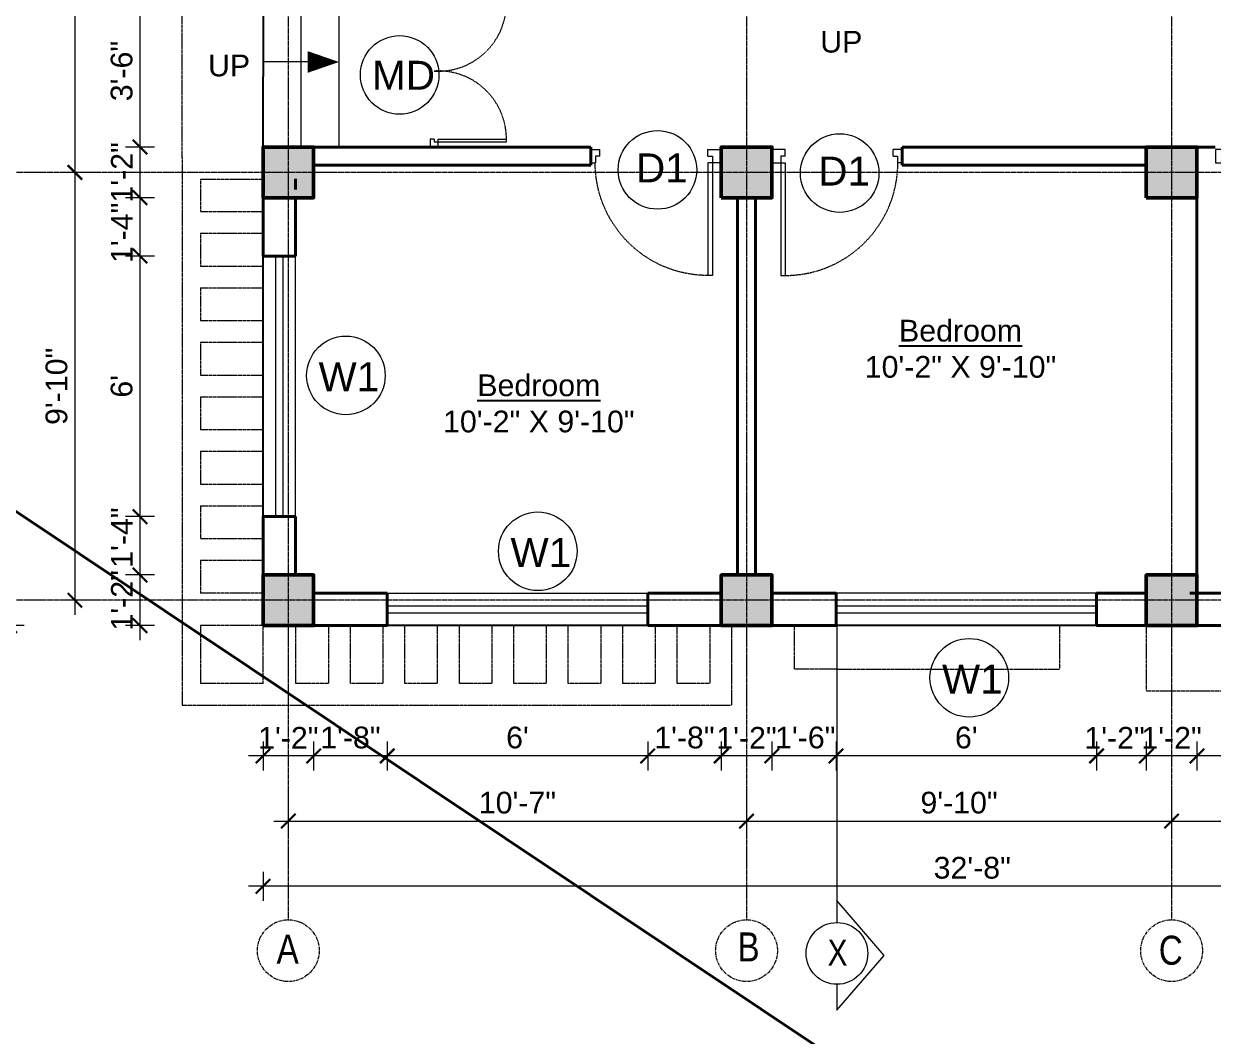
# Model space of a CAD drawing. Header units: inches. Extents: x 141029 to 151573, y -22384 to -18036.
# Drawn here: x 143721.4 to 144050.2, y -19870.2 to -19590.5 of the extents above; entities that cross this region are included whole.
import ezdxf

# ---------------------------------------------------------------- set-up
doc = ezdxf.new("R2010")
doc.units = ezdxf.units.IN
doc.header["$LTSCALE"] = 0.5
doc.header["$MEASUREMENT"] = 0
doc.header["$PDMODE"] = 66
doc.linetypes.add('CENTER', pattern=[2, 1.25, -0.25, 0.25, -0.25])
doc.linetypes.add('HIDDEN', pattern=[0.375, 0.25, -0.125])
for name, color, linetype, lineweight in [('Annotate-Lite.w', 177, 'Continuous', 9), ('Annotations-Bold.w', 177, 'Continuous', 13), ('C-COLUMN', 1, 'Continuous', 50), ('DIM 1-100', 4, 'Continuous', 13), ('Door-Window.w', 4, 'Continuous', 15), ('HACTH', 253, 'Continuous', 9), ('stair', 132, 'Continuous', 13), ('TEXT', 220, 'Continuous', 9), ('wall', 1, 'Continuous', 40), ('window', 4, 'Continuous', 13)]:
    doc.layers.add(name, color=color, linetype=linetype, lineweight=lineweight)
doc.styles.add('ARAIL', font='ARIALN.TTF')
doc.styles.add('arial.', font='arial.ttf')
doc.styles.add('gaurav', font='arial.ttf')
doc.styles.get("Standard").update_dxf_attribs({"font": 'arial.ttf'})
doc.dimstyles.new('1 by 96', dxfattribs={"dimtxt": 6, "dimasz": 4, "dimexe": 4, "dimexo": 4, "dimgap": 2, "dimtad": 1, "dimdec": 0, "dimzin": 0, "dimdsep": 46, "dimlunit": 4, "dimtxsty": 'Standard', "dimblk": 'ARCHTICK', "dimcen": 0, "dimdle": 4, "dimadec": 0, "dimazin": 0, "dimtfac": 1, "dimtdec": 0, "dimtix": 1, "dimtofl": 0, "dimtmove": 1, "dimatfit": 3, "dimldrblk": 'ARCHTICK', "dimfxl": 4, "dimfxlon": 1, "dimtolj": 1, "dimtzin": 0, "dimlwd": -1, "dimlwe": -1, "dimarcsym": 0})

# ---------------------------------------------------------------- blocks, each defined once
blk = doc.blocks.new('FDFDRE')
at = {"ltscale": 3}
for p, q in [((165701.11, -58637.82), (165701.1, -58641.5)), ((165704.78, -58637.83), (165701.11, -58637.82)), ((165704.78, -58639.66), (165703.55, -58639.66)), ((165703.55, -58639.66), (165703.55, -58641.5)), ((165704.78, -58639.66), (165704.78, -58637.83)), ((165766.98, -58637.83), (165770.65, -58637.82)), ((165766.98, -58639.66), (165766.98, -58637.83)), ((165766.98, -58639.66), (165768.2, -58639.66)), ((165768.2, -58639.66), (165768.2, -58641.5)), ((165770.65, -58637.82), (165770.65, -58641.5)), ((165701.1, -58641.5), (165703.55, -58641.5)), ((165703.55, -58641.5), (165703.53, -58672.63)), ((165703.55, -58641.5), (165704.78, -58641.5)), ((165704.78, -58641.5), (165704.76, -58672.65)), ((165766.98, -58641.5), (165767, -58672.65)), ((165768.2, -58641.5), (165766.98, -58641.5)), ((165770.65, -58641.5), (165768.2, -58641.5)), ((165768.2, -58641.5), (165768.22, -58672.63)), ((165703.53, -58672.63), (165704.76, -58672.65)), ((165768.22, -58672.63), (165767, -58672.65))]:
    blk.add_line(p, q, dxfattribs=at)
at = {"layer": 'Door-Window.w', "color": 9, "linetype": 'HIDDEN', "lineweight": 18}
for centre, start, end in [((165704.78, -58641.5), 269.9618, 3.3835), ((165766.98, -58641.5), 176.6165, 270.0382)]:
    blk.add_arc(centre, 31.16, start, end, dxfattribs=at)
blk = doc.blocks.new('3-0')
at = {"ltscale": 3}
for p, q in [((11063.05, 10097.68), (11065.97, 10099.9)), ((11065.25, 10097.81), (11066.71, 10098.92)), ((11065.97, 10099.9), (11066.71, 10098.92)), ((11063.05, 10097.68), (11064.53, 10095.73)), ((11065.99, 10096.84), (11064.53, 10095.73)), ((11065.99, 10096.84), (11065.25, 10097.81)), ((11085.5, 10074.13), (11110.32, 10092.96)), ((11111.05, 10091.97), (11110.32, 10092.96)), ((11086.24, 10073.15), (11111.05, 10091.97)), ((11084.04, 10073.02), (11082.57, 10071.91)), ((11084.04, 10073.02), (11084.78, 10072.04)), ((11084.78, 10072.04), (11086.24, 10073.15)), ((11086.24, 10073.15), (11085.5, 10074.13)), ((11087.72, 10071.2), (11086.24, 10073.15)), ((11082.57, 10071.91), (11084.79, 10068.98)), ((11084.79, 10068.98), (11087.72, 10071.2))]:
    blk.add_line(p, q, dxfattribs=at)
at = {"layer": 'Door-Window.w', "color": 9, "linetype": 'HIDDEN', "lineweight": 18}
blk.add_arc((11085.5, 10074.13), 31.16, 37.1906, 127.1465, dxfattribs=at)
blk = doc.blocks.new('_ArchTick')
at = {"color": 0, "linetype": 'ByBlock', "const_width": 0.15}
blk.add_lwpolyline([(-0.5, -0.5), (0.5, 0.5)], dxfattribs=at)
blk = doc.blocks.new('*D624')
at = {"layer": 'Defpoints', "color": 0, "transparency": 16777216}
for p in [(144045.67, -19756.73), (144069.65, -19756.73), (144045.67, -19792.73)]:
    blk.add_point(p, dxfattribs=at)
at = {"layer": 'DIM 1-100', "color": 0, "transparency": 16777216}
for p, q in [((144045.67, -19788.73), (144045.67, -19796.73)), ((144069.65, -19788.73), (144069.65, -19796.73)), ((144073.65, -19792.73), (144041.67, -19792.73))]:
    blk.add_line(p, q, dxfattribs=at)
at = {"layer": 'DIM 1-100', "color": 0, "transparency": 16777216, "xscale": 4, "yscale": 4, "zscale": 4, "rotation": 180}
blk.add_blockref('_ArchTick', (144045.67, -19792.73), dxfattribs=at)
at = {"layer": 'DIM 1-100', "color": 0, "transparency": 16777216, "xscale": 4, "yscale": 4, "zscale": 4}
blk.add_blockref('_ArchTick', (144069.65, -19792.73), dxfattribs=at)
at = {"layer": 'DIM 1-100', "color": 0, "transparency": 16777216, "insert": (144057.66, -19787.72), "char_height": 6, "attachment_point": 5}
blk.add_mtext("\\A1;2'", dxfattribs=at)
blk = doc.blocks.new('*D625')
at = {"layer": 'Defpoints', "color": 0, "transparency": 16777216}
for p in [(144031.67, -19756.73), (144045.67, -19756.73), (144031.67, -19792.73)]:
    blk.add_point(p, dxfattribs=at)
at = {"layer": 'DIM 1-100', "color": 0, "transparency": 16777216}
for p, q in [((144031.67, -19788.73), (144031.67, -19796.73)), ((144045.67, -19788.73), (144045.67, -19796.73)), ((144049.67, -19792.73), (144027.67, -19792.73))]:
    blk.add_line(p, q, dxfattribs=at)
at = {"layer": 'DIM 1-100', "color": 0, "transparency": 16777216, "xscale": 4, "yscale": 4, "zscale": 4, "rotation": 180}
blk.add_blockref('_ArchTick', (144031.67, -19792.73), dxfattribs=at)
at = {"layer": 'DIM 1-100', "color": 0, "transparency": 16777216, "xscale": 4, "yscale": 4, "zscale": 4}
blk.add_blockref('_ArchTick', (144045.67, -19792.73), dxfattribs=at)
at = {"layer": 'DIM 1-100', "color": 0, "transparency": 16777216, "insert": (144038.67, -19787.72), "char_height": 6, "attachment_point": 5}
blk.add_mtext('\\A1;1\'-2"', dxfattribs=at)
blk = doc.blocks.new('*D626')
at = {"layer": 'Defpoints', "color": 0, "transparency": 16777216}
for p in [(144017.92, -19756.73), (144031.67, -19756.73), (144017.92, -19792.73)]:
    blk.add_point(p, dxfattribs=at)
at = {"layer": 'DIM 1-100', "color": 0, "transparency": 16777216}
for p, q in [((144017.92, -19788.73), (144017.92, -19796.73)), ((144031.67, -19788.73), (144031.67, -19796.73)), ((144035.67, -19792.73), (144013.92, -19792.73))]:
    blk.add_line(p, q, dxfattribs=at)
at = {"layer": 'DIM 1-100', "color": 0, "transparency": 16777216, "xscale": 4, "yscale": 4, "zscale": 4, "rotation": 180}
blk.add_blockref('_ArchTick', (144017.92, -19792.73), dxfattribs=at)
at = {"layer": 'DIM 1-100', "color": 0, "transparency": 16777216, "xscale": 4, "yscale": 4, "zscale": 4}
blk.add_blockref('_ArchTick', (144031.67, -19792.73), dxfattribs=at)
at = {"layer": 'DIM 1-100', "color": 0, "transparency": 16777216, "insert": (144022.91, -19787.72), "char_height": 6, "attachment_point": 5}
blk.add_mtext('\\A1;1\'-2"', dxfattribs=at)
blk = doc.blocks.new('*D627')
at = {"layer": 'Defpoints', "color": 0, "transparency": 16777216}
for p in [(143945.92, -19756.73), (144017.92, -19756.73), (143945.92, -19792.73)]:
    blk.add_point(p, dxfattribs=at)
at = {"layer": 'DIM 1-100', "color": 0, "transparency": 16777216}
for p, q in [((143945.92, -19788.73), (143945.92, -19796.73)), ((144017.92, -19788.73), (144017.92, -19796.73)), ((144021.92, -19792.73), (143941.92, -19792.73))]:
    blk.add_line(p, q, dxfattribs=at)
at = {"layer": 'DIM 1-100', "color": 0, "transparency": 16777216, "xscale": 4, "yscale": 4, "zscale": 4, "rotation": 180}
blk.add_blockref('_ArchTick', (143945.92, -19792.73), dxfattribs=at)
at = {"layer": 'DIM 1-100', "color": 0, "transparency": 16777216, "xscale": 4, "yscale": 4, "zscale": 4}
blk.add_blockref('_ArchTick', (144017.92, -19792.73), dxfattribs=at)
at = {"layer": 'DIM 1-100', "color": 0, "transparency": 16777216, "insert": (143981.92, -19787.67), "char_height": 6, "attachment_point": 5}
blk.add_mtext("\\A1;6'", dxfattribs=at)
blk = doc.blocks.new('*D523')
at = {"layer": 'Defpoints', "color": 0, "transparency": 16777216}
for p in [(143928.17, -19756.73), (143945.92, -19756.73), (143928.17, -19792.73)]:
    blk.add_point(p, dxfattribs=at)
at = {"layer": 'DIM 1-100', "color": 0, "transparency": 16777216}
for p, q in [((143928.17, -19788.73), (143928.17, -19796.73)), ((143945.92, -19788.73), (143945.92, -19796.73)), ((143949.92, -19792.73), (143924.17, -19792.73))]:
    blk.add_line(p, q, dxfattribs=at)
at = {"layer": 'DIM 1-100', "color": 0, "transparency": 16777216, "xscale": 4, "yscale": 4, "zscale": 4, "rotation": 180}
blk.add_blockref('_ArchTick', (143928.17, -19792.73), dxfattribs=at)
at = {"layer": 'DIM 1-100', "color": 0, "transparency": 16777216, "xscale": 4, "yscale": 4, "zscale": 4}
blk.add_blockref('_ArchTick', (143945.92, -19792.73), dxfattribs=at)
at = {"layer": 'DIM 1-100', "color": 0, "transparency": 16777216, "insert": (143937.41, -19787.67), "char_height": 6, "attachment_point": 5}
blk.add_mtext('\\A1;1\'-6"', dxfattribs=at)
blk = doc.blocks.new('*D628')
at = {"layer": 'Defpoints', "color": 0, "transparency": 16777216}
for p in [(143914.17, -19756.73), (143928.17, -19756.73), (143914.17, -19792.73)]:
    blk.add_point(p, dxfattribs=at)
at = {"layer": 'DIM 1-100', "color": 0, "transparency": 16777216}
for p, q in [((143914.17, -19788.73), (143914.17, -19796.73)), ((143928.17, -19788.73), (143928.17, -19796.73)), ((143932.17, -19792.73), (143910.17, -19792.73))]:
    blk.add_line(p, q, dxfattribs=at)
at = {"layer": 'DIM 1-100', "color": 0, "transparency": 16777216, "xscale": 4, "yscale": 4, "zscale": 4, "rotation": 180}
blk.add_blockref('_ArchTick', (143914.17, -19792.73), dxfattribs=at)
at = {"layer": 'DIM 1-100', "color": 0, "transparency": 16777216, "xscale": 4, "yscale": 4, "zscale": 4}
blk.add_blockref('_ArchTick', (143928.17, -19792.73), dxfattribs=at)
at = {"layer": 'DIM 1-100', "color": 0, "transparency": 16777216, "insert": (143921.17, -19787.72), "char_height": 6, "attachment_point": 5}
blk.add_mtext('\\A1;1\'-2"', dxfattribs=at)
blk = doc.blocks.new('*D629')
at = {"layer": 'Defpoints', "color": 0, "transparency": 16777216}
for p in [(143893.85, -19756.73), (143914.17, -19756.73), (143893.85, -19792.73)]:
    blk.add_point(p, dxfattribs=at)
at = {"layer": 'DIM 1-100', "color": 0, "transparency": 16777216}
for p, q in [((143893.85, -19788.73), (143893.85, -19796.73)), ((143914.17, -19788.73), (143914.17, -19796.73)), ((143918.17, -19792.73), (143889.85, -19792.73))]:
    blk.add_line(p, q, dxfattribs=at)
at = {"layer": 'DIM 1-100', "color": 0, "transparency": 16777216, "xscale": 4, "yscale": 4, "zscale": 4, "rotation": 180}
blk.add_blockref('_ArchTick', (143893.85, -19792.73), dxfattribs=at)
at = {"layer": 'DIM 1-100', "color": 0, "transparency": 16777216, "xscale": 4, "yscale": 4, "zscale": 4}
blk.add_blockref('_ArchTick', (143914.17, -19792.73), dxfattribs=at)
at = {"layer": 'DIM 1-100', "color": 0, "transparency": 16777216, "insert": (143904.01, -19787.67), "char_height": 6, "attachment_point": 5}
blk.add_mtext('\\A1;1\'-8"', dxfattribs=at)
blk = doc.blocks.new('*D630')
at = {"layer": 'Defpoints', "color": 0, "transparency": 16777216}
for p in [(143821.85, -19756.73), (143893.85, -19756.73), (143821.85, -19792.73)]:
    blk.add_point(p, dxfattribs=at)
at = {"layer": 'DIM 1-100', "color": 0, "transparency": 16777216}
for p, q in [((143821.85, -19788.73), (143821.85, -19796.73)), ((143893.85, -19788.73), (143893.85, -19796.73)), ((143897.85, -19792.73), (143817.85, -19792.73))]:
    blk.add_line(p, q, dxfattribs=at)
at = {"layer": 'DIM 1-100', "color": 0, "transparency": 16777216, "xscale": 4, "yscale": 4, "zscale": 4, "rotation": 180}
blk.add_blockref('_ArchTick', (143821.85, -19792.73), dxfattribs=at)
at = {"layer": 'DIM 1-100', "color": 0, "transparency": 16777216, "xscale": 4, "yscale": 4, "zscale": 4}
blk.add_blockref('_ArchTick', (143893.85, -19792.73), dxfattribs=at)
at = {"layer": 'DIM 1-100', "color": 0, "transparency": 16777216, "insert": (143857.85, -19787.67), "char_height": 6, "attachment_point": 5}
blk.add_mtext("\\A1;6'", dxfattribs=at)
blk = doc.blocks.new('*D631')
at = {"layer": 'Defpoints', "color": 0, "transparency": 16777216}
for p in [(143801.52, -19756.73), (143821.85, -19756.73), (143801.52, -19792.73)]:
    blk.add_point(p, dxfattribs=at)
at = {"layer": 'DIM 1-100', "color": 0, "transparency": 16777216}
for p, q in [((143801.52, -19788.73), (143801.52, -19796.73)), ((143821.85, -19788.73), (143821.85, -19796.73)), ((143825.85, -19792.73), (143797.52, -19792.73))]:
    blk.add_line(p, q, dxfattribs=at)
at = {"layer": 'DIM 1-100', "color": 0, "transparency": 16777216, "xscale": 4, "yscale": 4, "zscale": 4, "rotation": 180}
blk.add_blockref('_ArchTick', (143801.52, -19792.73), dxfattribs=at)
at = {"layer": 'DIM 1-100', "color": 0, "transparency": 16777216, "xscale": 4, "yscale": 4, "zscale": 4}
blk.add_blockref('_ArchTick', (143821.85, -19792.73), dxfattribs=at)
at = {"layer": 'DIM 1-100', "color": 0, "transparency": 16777216, "insert": (143811.68, -19787.67), "char_height": 6, "attachment_point": 5}
blk.add_mtext('\\A1;1\'-8"', dxfattribs=at)
blk = doc.blocks.new('*D524')
at = {"layer": 'Defpoints', "color": 0, "transparency": 16777216}
for p in [(143787.52, -19756.73), (143801.52, -19756.73), (143787.52, -19792.73)]:
    blk.add_point(p, dxfattribs=at)
at = {"layer": 'DIM 1-100', "color": 0, "transparency": 16777216}
for p, q in [((143787.52, -19788.73), (143787.52, -19796.73)), ((143801.52, -19788.73), (143801.52, -19796.73)), ((143805.52, -19792.73), (143783.52, -19792.73))]:
    blk.add_line(p, q, dxfattribs=at)
at = {"layer": 'DIM 1-100', "color": 0, "transparency": 16777216, "xscale": 4, "yscale": 4, "zscale": 4, "rotation": 180}
blk.add_blockref('_ArchTick', (143787.52, -19792.73), dxfattribs=at)
at = {"layer": 'DIM 1-100', "color": 0, "transparency": 16777216, "xscale": 4, "yscale": 4, "zscale": 4}
blk.add_blockref('_ArchTick', (143801.52, -19792.73), dxfattribs=at)
at = {"layer": 'DIM 1-100', "color": 0, "transparency": 16777216, "insert": (143794.52, -19787.72), "char_height": 6, "attachment_point": 5}
blk.add_mtext('\\A1;1\'-2"', dxfattribs=at)
blk = doc.blocks.new('*D632')
at = {"layer": 'Defpoints', "color": 0, "transparency": 16777216}
for p in [(143794.52, -19756.73), (143921.17, -19756.73), (143921.17, -19810.73)]:
    blk.add_point(p, dxfattribs=at)
at = {"layer": 'DIM 1-100', "color": 0, "transparency": 16777216}
for p, q in [((143794.52, -19806.73), (143794.52, -19814.73)), ((143921.17, -19806.73), (143921.17, -19814.73)), ((143790.52, -19810.73), (143925.17, -19810.73))]:
    blk.add_line(p, q, dxfattribs=at)
at = {"layer": 'DIM 1-100', "color": 0, "transparency": 16777216, "xscale": 4, "yscale": 4, "zscale": 4, "rotation": 180}
blk.add_blockref('_ArchTick', (143794.52, -19810.73), dxfattribs=at)
at = {"layer": 'DIM 1-100', "color": 0, "transparency": 16777216, "xscale": 4, "yscale": 4, "zscale": 4}
blk.add_blockref('_ArchTick', (143921.17, -19810.73), dxfattribs=at)
at = {"layer": 'DIM 1-100', "color": 0, "transparency": 16777216, "insert": (143857.85, -19805.67), "char_height": 6, "attachment_point": 5}
blk.add_mtext('\\A1;10\'-7"', dxfattribs=at)
blk = doc.blocks.new('*D633')
at = {"layer": 'Defpoints', "color": 0, "transparency": 16777216}
for p in [(143921.17, -19756.73), (144038.67, -19756.73), (144038.67, -19810.73)]:
    blk.add_point(p, dxfattribs=at)
at = {"layer": 'DIM 1-100', "color": 0, "transparency": 16777216}
for p, q in [((143921.17, -19806.73), (143921.17, -19814.73)), ((144038.67, -19806.73), (144038.67, -19814.73)), ((143917.17, -19810.73), (144042.67, -19810.73))]:
    blk.add_line(p, q, dxfattribs=at)
at = {"layer": 'DIM 1-100', "color": 0, "transparency": 16777216, "xscale": 4, "yscale": 4, "zscale": 4, "rotation": 180}
blk.add_blockref('_ArchTick', (143921.17, -19810.73), dxfattribs=at)
at = {"layer": 'DIM 1-100', "color": 0, "transparency": 16777216, "xscale": 4, "yscale": 4, "zscale": 4}
blk.add_blockref('_ArchTick', (144038.67, -19810.73), dxfattribs=at)
at = {"layer": 'DIM 1-100', "color": 0, "transparency": 16777216, "insert": (143979.92, -19805.67), "char_height": 6, "attachment_point": 5}
blk.add_mtext('\\A1;9\'-10"', dxfattribs=at)
blk = doc.blocks.new('*D525')
at = {"layer": 'Defpoints', "color": 0, "transparency": 16777216}
for p in [(144038.67, -19756.73), (144172.63, -19756.73), (144172.63, -19810.73)]:
    blk.add_point(p, dxfattribs=at)
at = {"layer": 'DIM 1-100', "color": 0, "transparency": 16777216}
for p, q in [((144038.67, -19806.73), (144038.67, -19814.73)), ((144172.63, -19806.73), (144172.63, -19814.73)), ((144034.67, -19810.73), (144176.63, -19810.73))]:
    blk.add_line(p, q, dxfattribs=at)
at = {"layer": 'DIM 1-100', "color": 0, "transparency": 16777216, "xscale": 4, "yscale": 4, "zscale": 4, "rotation": 180}
blk.add_blockref('_ArchTick', (144038.67, -19810.73), dxfattribs=at)
at = {"layer": 'DIM 1-100', "color": 0, "transparency": 16777216, "xscale": 4, "yscale": 4, "zscale": 4}
blk.add_blockref('_ArchTick', (144172.63, -19810.73), dxfattribs=at)
at = {"layer": 'DIM 1-100', "color": 0, "transparency": 16777216, "insert": (144105.65, -19805.72), "char_height": 6, "attachment_point": 5}
blk.add_mtext('\\A1;11\'-2"', dxfattribs=at)
blk = doc.blocks.new('*D526')
at = {"layer": 'Defpoints', "color": 0, "transparency": 16777216}
for p in [(143787.52, -19756.73), (144179.63, -19756.73), (143787.52, -19828.73)]:
    blk.add_point(p, dxfattribs=at)
at = {"layer": 'DIM 1-100', "color": 0, "transparency": 16777216}
for p, q in [((143787.52, -19824.73), (143787.52, -19832.73)), ((144179.63, -19824.73), (144179.63, -19832.73)), ((144183.63, -19828.73), (143783.52, -19828.73))]:
    blk.add_line(p, q, dxfattribs=at)
at = {"layer": 'DIM 1-100', "color": 0, "transparency": 16777216, "xscale": 4, "yscale": 4, "zscale": 4, "rotation": 180}
blk.add_blockref('_ArchTick', (143787.52, -19828.73), dxfattribs=at)
at = {"layer": 'DIM 1-100', "color": 0, "transparency": 16777216, "xscale": 4, "yscale": 4, "zscale": 4}
blk.add_blockref('_ArchTick', (144179.63, -19828.73), dxfattribs=at)
at = {"layer": 'DIM 1-100', "color": 0, "transparency": 16777216, "insert": (143983.57, -19823.66), "char_height": 6, "attachment_point": 5}
blk.add_mtext('\\A1;32\'-8"', dxfattribs=at)
blk = doc.blocks.new('*D641')
at = {"layer": 'Defpoints', "color": 0, "transparency": 16777216}
for p in [(143833.76, -19582.5), (143753.52, -19624.5), (143787.52, -19624.5)]:
    blk.add_point(p, dxfattribs=at)
at = {"layer": 'DIM 1-100', "color": 0, "transparency": 16777216}
for p, q in [((143753.52, -19578.5), (143753.52, -19628.5)), ((143757.52, -19582.5), (143749.52, -19582.5)), ((143757.52, -19624.5), (143749.52, -19624.5))]:
    blk.add_line(p, q, dxfattribs=at)
at = {"layer": 'DIM 1-100', "color": 0, "transparency": 16777216, "xscale": 4, "yscale": 4, "zscale": 4}
for p, rotation in [((143753.52, -19582.5), 90), ((143753.52, -19624.5), 270)]:
    blk.add_blockref('_ArchTick', p, dxfattribs=dict(at, rotation=rotation))
at = {"layer": 'DIM 1-100', "color": 0, "transparency": 16777216, "insert": (143748.46, -19603.5), "char_height": 6, "attachment_point": 5, "rotation": 90}
blk.add_mtext('\\A1;3\'-6"', dxfattribs=at)
blk = doc.blocks.new('*D642')
at = {"layer": 'Defpoints', "color": 0, "transparency": 16777216}
for p in [(143787.52, -19624.5), (143753.52, -19638.5), (143787.52, -19638.5)]:
    blk.add_point(p, dxfattribs=at)
at = {"layer": 'DIM 1-100', "color": 0, "transparency": 16777216}
for p, q in [((143753.52, -19620.5), (143753.52, -19642.5)), ((143757.52, -19624.5), (143749.52, -19624.5)), ((143757.52, -19638.5), (143749.52, -19638.5))]:
    blk.add_line(p, q, dxfattribs=at)
at = {"layer": 'DIM 1-100', "color": 0, "transparency": 16777216, "xscale": 4, "yscale": 4, "zscale": 4}
for p, rotation in [((143753.52, -19624.5), 90), ((143753.52, -19638.5), 270)]:
    blk.add_blockref('_ArchTick', p, dxfattribs=dict(at, rotation=rotation))
at = {"layer": 'DIM 1-100', "color": 0, "transparency": 16777216, "insert": (143748.51, -19631.5), "char_height": 6, "attachment_point": 5, "rotation": 90}
blk.add_mtext('\\A1;1\'-2"', dxfattribs=at)
blk = doc.blocks.new('*D643')
at = {"layer": 'Defpoints', "color": 0, "transparency": 16777216}
for p in [(143787.52, -19638.5), (143753.52, -19654.61), (143787.52, -19654.61)]:
    blk.add_point(p, dxfattribs=at)
at = {"layer": 'DIM 1-100', "color": 0, "transparency": 16777216}
for p, q in [((143753.52, -19634.5), (143753.52, -19658.61)), ((143757.52, -19638.5), (143749.52, -19638.5)), ((143757.52, -19654.61), (143749.52, -19654.61))]:
    blk.add_line(p, q, dxfattribs=at)
at = {"layer": 'DIM 1-100', "color": 0, "transparency": 16777216, "xscale": 4, "yscale": 4, "zscale": 4}
for p, rotation in [((143753.52, -19638.5), 90), ((143753.52, -19654.61), 270)]:
    blk.add_blockref('_ArchTick', p, dxfattribs=dict(at, rotation=rotation))
at = {"layer": 'DIM 1-100', "color": 0, "transparency": 16777216, "insert": (143748.51, -19648.19), "char_height": 6, "attachment_point": 5, "rotation": 90}
blk.add_mtext('\\A1;1\'-4"', dxfattribs=at)
blk = doc.blocks.new('*D528')
at = {"layer": 'Defpoints', "color": 0, "transparency": 16777216}
for p in [(143787.52, -19654.61), (143753.52, -19726.61), (143787.52, -19726.61)]:
    blk.add_point(p, dxfattribs=at)
at = {"layer": 'DIM 1-100', "color": 0, "transparency": 16777216}
for p, q in [((143753.52, -19650.61), (143753.52, -19730.61)), ((143757.52, -19654.61), (143749.52, -19654.61)), ((143757.52, -19726.61), (143749.52, -19726.61))]:
    blk.add_line(p, q, dxfattribs=at)
at = {"layer": 'DIM 1-100', "color": 0, "transparency": 16777216, "xscale": 4, "yscale": 4, "zscale": 4}
for p, rotation in [((143753.52, -19654.61), 90), ((143753.52, -19726.61), 270)]:
    blk.add_blockref('_ArchTick', p, dxfattribs=dict(at, rotation=rotation))
at = {"layer": 'DIM 1-100', "color": 0, "transparency": 16777216, "insert": (143748.46, -19690.61), "char_height": 6, "attachment_point": 5, "rotation": 90}
blk.add_mtext("\\A1;6'", dxfattribs=at)
blk = doc.blocks.new('*D644')
at = {"layer": 'Defpoints', "color": 0, "transparency": 16777216}
for p in [(143787.52, -19726.61), (143753.52, -19742.73), (143787.52, -19742.73)]:
    blk.add_point(p, dxfattribs=at)
at = {"layer": 'DIM 1-100', "color": 0, "transparency": 16777216}
for p, q in [((143753.52, -19722.61), (143753.52, -19746.73)), ((143757.52, -19726.61), (143749.52, -19726.61)), ((143757.52, -19742.73), (143749.52, -19742.73))]:
    blk.add_line(p, q, dxfattribs=at)
at = {"layer": 'DIM 1-100', "color": 0, "transparency": 16777216, "xscale": 4, "yscale": 4, "zscale": 4}
for p, rotation in [((143753.52, -19726.61), 90), ((143753.52, -19742.73), 270)]:
    blk.add_blockref('_ArchTick', p, dxfattribs=dict(at, rotation=rotation))
at = {"layer": 'DIM 1-100', "color": 0, "transparency": 16777216, "insert": (143748.51, -19732.41), "char_height": 6, "attachment_point": 5, "rotation": 90}
blk.add_mtext('\\A1;1\'-4"', dxfattribs=at)
blk = doc.blocks.new('*D645')
at = {"layer": 'Defpoints', "color": 0, "transparency": 16777216}
for p in [(143787.52, -19742.73), (143753.52, -19756.73), (143787.52, -19756.73)]:
    blk.add_point(p, dxfattribs=at)
at = {"layer": 'DIM 1-100', "color": 0, "transparency": 16777216}
for p, q in [((143753.52, -19738.73), (143753.52, -19760.73)), ((143757.52, -19742.73), (143749.52, -19742.73)), ((143757.52, -19756.73), (143749.52, -19756.73))]:
    blk.add_line(p, q, dxfattribs=at)
at = {"layer": 'DIM 1-100', "color": 0, "transparency": 16777216, "xscale": 4, "yscale": 4, "zscale": 4}
for p, rotation in [((143753.52, -19742.73), 90), ((143753.52, -19756.73), 270)]:
    blk.add_blockref('_ArchTick', p, dxfattribs=dict(at, rotation=rotation))
at = {"layer": 'DIM 1-100', "color": 0, "transparency": 16777216, "insert": (143748.51, -19749.73), "char_height": 6, "attachment_point": 5, "rotation": 90}
blk.add_mtext('\\A1;1\'-2"', dxfattribs=at)
blk = doc.blocks.new('*D646')
at = {"layer": 'Defpoints', "color": 0, "transparency": 16777216}
for p in [(143787.6, -19462.43), (143735.52, -19631.5), (143787.52, -19631.5)]:
    blk.add_point(p, dxfattribs=at)
at = {"layer": 'DIM 1-100', "color": 0, "transparency": 16777216}
for p, q in [((143735.52, -19458.43), (143735.52, -19635.5)), ((143739.52, -19462.43), (143731.52, -19462.43)), ((143739.52, -19631.5), (143731.52, -19631.5))]:
    blk.add_line(p, q, dxfattribs=at)
at = {"layer": 'DIM 1-100', "color": 0, "transparency": 16777216, "xscale": 4, "yscale": 4, "zscale": 4}
for p, rotation in [((143735.52, -19462.43), 90), ((143735.52, -19631.5), 270)]:
    blk.add_blockref('_ArchTick', p, dxfattribs=dict(at, rotation=rotation))
at = {"layer": 'DIM 1-100', "color": 0, "transparency": 16777216, "insert": (143730.51, -19546.97), "char_height": 6, "attachment_point": 5, "rotation": 90}
blk.add_mtext('\\A1;14\'-1"', dxfattribs=at)
blk = doc.blocks.new('*D647')
at = {"layer": 'Defpoints', "color": 0, "transparency": 16777216}
for p in [(143787.52, -19631.5), (143735.52, -19749.73), (143787.52, -19749.73)]:
    blk.add_point(p, dxfattribs=at)
at = {"layer": 'DIM 1-100', "color": 0, "transparency": 16777216}
for p, q in [((143735.52, -19627.5), (143735.52, -19753.73)), ((143739.52, -19631.5), (143731.52, -19631.5)), ((143739.52, -19749.73), (143731.52, -19749.73))]:
    blk.add_line(p, q, dxfattribs=at)
at = {"layer": 'DIM 1-100', "color": 0, "transparency": 16777216, "xscale": 4, "yscale": 4, "zscale": 4}
for p, rotation in [((143735.52, -19631.5), 90), ((143735.52, -19749.73), 270)]:
    blk.add_blockref('_ArchTick', p, dxfattribs=dict(at, rotation=rotation))
at = {"layer": 'DIM 1-100', "color": 0, "transparency": 16777216, "insert": (143730.46, -19690.61), "char_height": 6, "attachment_point": 5, "rotation": 90}
blk.add_mtext('\\A1;9\'-10"', dxfattribs=at)
blk = doc.blocks.new('*D529')
at = {"layer": 'Defpoints', "color": 0, "transparency": 16777216}
for p in [(143717.52, -19455.43), (143787.52, -19455.43), (143787.52, -19756.73)]:
    blk.add_point(p, dxfattribs=at)
at = {"layer": 'DIM 1-100', "color": 0, "transparency": 16777216}
for p, q in [((143717.52, -19760.73), (143717.52, -19451.43)), ((143721.52, -19455.43), (143713.52, -19455.43)), ((143721.52, -19756.73), (143713.52, -19756.73))]:
    blk.add_line(p, q, dxfattribs=at)
at = {"layer": 'DIM 1-100', "color": 0, "transparency": 16777216, "xscale": 4, "yscale": 4, "zscale": 4}
for p, rotation in [((143717.52, -19455.43), 90), ((143717.52, -19756.73), 270)]:
    blk.add_blockref('_ArchTick', p, dxfattribs=dict(at, rotation=rotation))
at = {"layer": 'DIM 1-100', "color": 0, "transparency": 16777216, "insert": (143712.46, -19606.08), "char_height": 6, "attachment_point": 5, "rotation": 90}
blk.add_mtext('\\A1;25\'-1"', dxfattribs=at)

msp = doc.modelspace()

# ---------------------------------------------------------------- hatches: boundary and pattern name
at = {"layer": 'C-COLUMN'}
h = msp.add_hatch(color=256, dxfattribs=at)
h.dxf.hatch_style = 1
h.paths.add_polyline_path([(143801.52, -19624.5), (143787.52, -19624.5), (143787.52, -19638.5), (143801.52, -19638.5)])
h = msp.add_hatch(color=256, dxfattribs=at)
h.dxf.hatch_style = 1
h.paths.add_polyline_path([(143928.17, -19624.5), (143914.17, -19624.5), (143914.17, -19638.5), (143928.17, -19638.5)])
h = msp.add_hatch(color=256, dxfattribs=at)
h.dxf.hatch_style = 1
h.paths.add_polyline_path([(144045.67, -19624.5), (144031.67, -19624.5), (144031.67, -19638.5), (144045.67, -19638.5)])
h = msp.add_hatch(color=256, dxfattribs=at)
h.dxf.hatch_style = 1
h.paths.add_polyline_path([(143801.52, -19742.73), (143787.52, -19742.73), (143787.52, -19756.73), (143801.52, -19756.73)])
h = msp.add_hatch(color=256, dxfattribs=at)
h.dxf.hatch_style = 1
h.paths.add_polyline_path([(143928.17, -19742.73), (143914.17, -19742.73), (143914.17, -19756.73), (143928.17, -19756.73)])
h = msp.add_hatch(color=256, dxfattribs=at)
h.dxf.hatch_style = 1
h.paths.add_polyline_path([(144045.67, -19742.73), (144031.67, -19742.73), (144031.67, -19756.73), (144045.67, -19756.73)])

# ---------------------------------------------------------------- linework, layer by layer
at = {"layer": 'Annotate-Lite.w', "ltscale": 0.005}
for centre in [(143825.29, -19604.57), (143896.55, -19630.81), (143946.93, -19631.7), (143810.43, -19687.6), (143863.48, -19736.18), (143982.74, -19771.14)]:
    msp.add_circle(centre, 10.86, dxfattribs=at)
at = {"layer": 'Annotations-Bold.w', "linetype": 'CENTER', "ltscale": 0.3}
for p, q in [((143794.52, -19391.25), (143794.52, -19838)), ((143921.17, -19391.25), (143921.17, -19838)), ((144038.67, -19391.25), (144038.67, -19838)), ((144264.74, -19631.5), (143704.52, -19631.5)), ((144264.74, -19749.73), (143704.52, -19749.73))]:
    msp.add_line(p, q, dxfattribs=at)
at = {"layer": 'Annotations-Bold.w', "linetype": 'CENTER', "ltscale": 1.5}
for centre in [(143794.52, -19846.53), (143921.17, -19846.53), (144038.67, -19846.53)]:
    msp.add_circle(centre, 8.53, dxfattribs=at)
at = {"layer": 'C-COLUMN'}
for points in [[(143787.52, -19638.5), (143801.52, -19638.5), (143801.52, -19624.5), (143787.52, -19624.5)], [(143914.17, -19638.5), (143928.17, -19638.5), (143928.17, -19624.5), (143914.17, -19624.5)], [(144031.67, -19638.5), (144045.67, -19638.5), (144045.67, -19624.5), (144031.67, -19624.5)], [(143787.52, -19756.73), (143801.52, -19756.73), (143801.52, -19742.73), (143787.52, -19742.73)], [(143914.17, -19756.73), (143928.17, -19756.73), (143928.17, -19742.73), (143914.17, -19742.73)], [(144031.67, -19756.73), (144045.67, -19756.73), (144045.67, -19742.73), (144031.67, -19742.73)]]:
    msp.add_lwpolyline(points, close=True, dxfattribs=at)
at = {"layer": 'Defpoints'}
msp.add_lwpolyline([(144189.2, -19513.97), (144179.63, -19756.73), (143787.52, -19756.73), (143787.63, -19453.33), (144189.2, -19513.97)], dxfattribs=at)
at = {"layer": 'DIM 1-100'}
msp.add_lwpolyline([(143799.84, -19601), (143787.52, -19601)], dxfattribs=at)
at = {"layer": 'HACTH', "linetype": 'HIDDEN', "ltscale": 0.3}
for p, q in [((143765.19, -19627.5), (143765.19, -19449.95)), ((143765.19, -19627.5), (143765.19, -19778.73)), ((143787.52, -19633.5), (143770.21, -19633.5)), ((143770.21, -19633.5), (143770.21, -19642.31)), ((143770.21, -19642.31), (143787.52, -19642.31)), ((143770.21, -19648.31), (143770.21, -19657.37)), ((143770.21, -19648.31), (143787.52, -19648.31)), ((143770.21, -19657.37), (143787.52, -19657.37)), ((143770.21, -19663.37), (143770.21, -19672.43)), ((143770.21, -19663.37), (143787.52, -19663.37)), ((143770.21, -19672.43), (143787.52, -19672.43)), ((143770.21, -19678.43), (143770.21, -19687.49)), ((143770.21, -19678.43), (143787.52, -19678.43)), ((143770.21, -19687.49), (143787.52, -19687.49)), ((143770.21, -19693.49), (143770.21, -19702.55)), ((143770.21, -19693.49), (143787.52, -19693.49)), ((143770.21, -19702.55), (143787.52, -19702.55)), ((143770.21, -19708.55), (143770.21, -19717.61)), ((143770.21, -19708.55), (143787.52, -19708.55)), ((143770.21, -19717.61), (143787.52, -19717.61)), ((143770.21, -19723.61), (143770.21, -19732.67)), ((143770.21, -19723.61), (143787.52, -19723.61)), ((143770.21, -19732.67), (143787.52, -19732.67)), ((143770.21, -19738.67), (143770.21, -19747.73)), ((143770.21, -19738.67), (143787.52, -19738.67)), ((143787.52, -19747.73), (143770.21, -19747.73)), ((143770.21, -19756.73), (143770.21, -19772.73)), ((143787.52, -19756.73), (143770.21, -19756.73)), ((143787.52, -19772.73), (143787.52, -19756.73)), ((143796.52, -19756.73), (143796.52, -19772.73)), ((143805.58, -19756.73), (143805.58, -19772.73)), ((143811.58, -19756.73), (143811.58, -19772.73)), ((143820.64, -19756.73), (143820.64, -19772.73)), ((143826.64, -19756.73), (143826.64, -19772.73)), ((143835.7, -19756.73), (143835.7, -19772.73)), ((143841.7, -19756.73), (143841.7, -19772.73)), ((143850.76, -19756.73), (143850.76, -19772.73)), ((143856.76, -19756.73), (143856.76, -19772.73)), ((143865.82, -19756.73), (143865.82, -19772.73)), ((143871.82, -19756.73), (143871.82, -19772.73)), ((143880.88, -19756.73), (143880.88, -19772.73)), ((143886.88, -19756.73), (143886.88, -19772.73)), ((143895.94, -19756.73), (143895.94, -19772.73)), ((143901.94, -19756.73), (143901.94, -19772.73)), ((143911, -19756.73), (143911, -19772.73)), ((143917, -19756.73), (143917, -19778.73)), ((143934.42, -19768.73), (143934.42, -19756.73)), ((143934.42, -19768.73), (143934.42, -19756.73)), ((144007.67, -19756.73), (144007.67, -19768.73)), ((144007.67, -19756.73), (144007.67, -19768.73)), ((144031.67, -19756.73), (144031.67, -19774.73)), ((143946.42, -19768.73), (143934.42, -19768.73)), ((143946.42, -19768.73), (143934.42, -19768.73)), ((143946.42, -19768.73), (144007.67, -19768.73)), ((143946.42, -19768.73), (144007.67, -19768.73)), ((143787.52, -19772.73), (143770.21, -19772.73)), ((143805.58, -19772.73), (143796.52, -19772.73)), ((143820.64, -19772.73), (143811.58, -19772.73)), ((143835.7, -19772.73), (143826.64, -19772.73)), ((143850.76, -19772.73), (143841.7, -19772.73)), ((143865.82, -19772.73), (143856.76, -19772.73)), ((143880.88, -19772.73), (143871.82, -19772.73)), ((143895.94, -19772.73), (143886.88, -19772.73)), ((143911, -19772.73), (143901.94, -19772.73)), ((144031.67, -19774.73), (144040.67, -19774.73)), ((144040.67, -19774.73), (144169.91, -19774.73)), ((143765.19, -19778.73), (143917, -19778.73))]:
    msp.add_line(p, q, dxfattribs=at)
at = {"layer": 'HACTH', "linetype": 'HIDDEN', "ltscale": 20}
msp.add_line((143917, -19756.73), (143917, -19772.73), dxfattribs=at)
at = {"layer": 'stair', "linetype": 'ByBlock'}
for p, q in [((143787.52, -19577.5), (143787.52, -19624.5)), ((143798.02, -19577.5), (143798.02, -19624.5)), ((143808.52, -19577.5), (143808.52, -19624.5))]:
    msp.add_line(p, q, dxfattribs=at)
msp.add_lwpolyline([(143799.84, -19601, 6, 0, 0), (143808.52, -19601, 0, 0, 0)], format="xyseb", dxfattribs=at)
at = {"layer": 'TEXT'}
for points in [[(143946.17, -19756.73), (143946.17, -19838.76)], [(143946.17, -19855.83), (143946.17, -19862.97), (143959.26, -19847.83), (143946.17, -19832.69)]]:
    msp.add_lwpolyline(points, dxfattribs=at)
msp.add_circle((143946.17, -19847.29), 8.53, dxfattribs=at)
at = {"layer": 'wall'}
for p, q in [((141502.31, -18246.24), (147362.44, -22155.74)), ((143878.17, -19629.5), (143878.17, -19624.5)), ((143964.17, -19624.5), (144031.67, -19624.5)), ((143964.17, -19624.5), (143964.17, -19629.5)), ((144045.67, -19624.5), (144050.67, -19624.5)), ((143801.52, -19629.5), (143878.17, -19629.5)), ((143964.17, -19629.5), (144031.67, -19629.5)), ((143796.52, -19636.25), (143796.52, -19633.25)), ((143787.52, -19638.5), (143787.52, -19654.61)), ((143796.52, -19638.5), (143796.52, -19654.61)), ((143918.67, -19638.5), (143918.67, -19742.73)), ((143918.67, -19638.5), (143923.67, -19638.5)), ((143923.67, -19638.5), (143923.67, -19742.73)), ((144045.67, -19638.5), (144045.67, -19742.73)), ((143796.52, -19654.61), (143787.52, -19654.61)), ((143787.52, -19726.61), (143787.52, -19742.73)), ((143796.52, -19726.61), (143787.52, -19726.61)), ((143796.52, -19726.61), (143796.52, -19742.73)), ((143821.85, -19747.73), (143821.85, -19756.73)), ((143893.85, -19747.73), (143893.85, -19756.73)), ((143945.92, -19747.73), (143945.92, -19756.73)), ((144017.92, -19747.73), (144017.92, -19756.73))]:
    msp.add_line(p, q, dxfattribs=at)
for points in [[(143787.52, -19624.5), (143878.17, -19624.5)], [(143801.52, -19747.73), (143821.85, -19747.73)], [(143893.85, -19747.73), (143914.17, -19747.73)], [(143928.17, -19747.73), (143945.92, -19747.73)], [(144017.92, -19747.73), (144031.67, -19747.73)], [(144043.67, -19747.73), (144069.65, -19747.73)], [(143821.85, -19756.73), (143801.52, -19756.73)], [(143893.85, -19756.73), (143914.17, -19756.73)], [(143928.17, -19756.73), (143945.92, -19756.73)], [(144017.92, -19756.73), (144069.65, -19756.73)]]:
    msp.add_lwpolyline(points, dxfattribs=at)
at = {"layer": 'window'}
for p, q in [((143787.52, -19726.61), (143787.52, -19654.61)), ((143791.02, -19654.61), (143791.02, -19726.61)), ((143793.02, -19654.61), (143793.02, -19726.61)), ((143796.52, -19726.61), (143796.52, -19654.61)), ((143821.85, -19747.73), (143893.85, -19747.73)), ((144017.92, -19747.73), (143945.92, -19747.73)), ((143821.85, -19751.23), (143893.85, -19751.23)), ((143945.92, -19751.23), (144017.92, -19751.23)), ((143821.85, -19753.23), (143893.85, -19753.23)), ((143945.92, -19753.23), (144017.92, -19753.23)), ((143821.85, -19756.73), (143893.85, -19756.73)), ((143945.92, -19756.73), (144017.92, -19756.73))]:
    msp.add_line(p, q, dxfattribs=at)

# ---------------------------------------------------------------- block references
at = {"layer": 'Door-Window.w', "ltscale": 0.005, "xscale": 0.6039383709985556, "yscale": 0.6039383709985556, "zscale": 0.6039383709985556, "rotation": 89.99999999999999}
msp.add_blockref('FDFDRE', (108420.13, -119697.76), dxfattribs=at)
at = {"layer": 'Door-Window.w', "linetype": 'ByBlock'}
for p, xscale, yscale, zscale, rotation in [((145234.73, -4711.42), -0.9997910039624013, 0.9997910039624017, 0.9997910039624017, 127.1905952198047), ((142607.61, -4711.42), 0.9997910039624013, 0.9997910039624013, 0.9997910039624013, 232.8094047801953), ((142730.2, -4711.42), 0.9997910039624013, 0.9997910039624013, 0.9997910039624013, 232.8094047801953)]:
    msp.add_blockref('3-0', p, dxfattribs=dict(at, xscale=xscale, yscale=yscale, zscale=zscale, rotation=rotation))

# ---------------------------------------------------------------- texts
at = {"layer": 'Annotate-Lite.w', "ltscale": 0.005, "char_height": 8, "attachment_point": 1, "style": 'gaurav'}
for s, insert in [('MD', (143817.68, -19600.67)), ('D1', (143890.63, -19626.25)), ('D1', (143941.01, -19627.14)), ('W1', (143802.88, -19683.95)), ('W1', (143855.94, -19732.53)), ('W1', (143975.2, -19767.49))]:
    msp.add_mtext_dynamic_manual_height_columns(s, width=8, gutter_width=100, heights=[0], dxfattribs=dict(at, insert=insert))
at = {"layer": 'Annotations-Bold.w', "linetype": 'CENTER', "ltscale": 1.5, "char_height": 8, "attachment_point": 1, "style": 'ARAIL'}
for s, insert in [('A', (143791.29, -19842.08)), ('B', (143918.68, -19841.49)), ('C', (144035.13, -19842.4))]:
    msp.add_mtext_dynamic_manual_height_columns(s, width=6.5393, gutter_width=100, heights=[0], dxfattribs=dict(at, insert=insert))
at = {"layer": 'TEXT', "lineweight": -2, "char_height": 6, "width": 127.5059, "attachment_point": 5, "style": 'arial.'}
for s, insert in [('UP', (143947.37, -19595.44)), ('UP', (143778.14, -19602.01)), ('{\\LBedroom\\P}10\'-2" X 9\'-10"', (143980.32, -19680.27)), ('{\\LBedroom\\P}10\'-2" X 9\'-10"', (143863.76, -19695.37))]:
    msp.add_mtext(s, dxfattribs=dict(at, insert=insert))
at = {"layer": 'TEXT', "insert": (143943.58, -19843.46), "char_height": 7.2, "attachment_point": 1, "style": 'ARAIL'}
msp.add_mtext_dynamic_manual_height_columns('X', width=125.4648, gutter_width=90, heights=[0], dxfattribs=at)

# ---------------------------------------------------------------- dimensions: what is measured, and where the dimension line sits
at = {"layer": 'DIM 1-100'}
for base, p1, p2, picture, middle in [((143717.52, -19455.43), (143787.52, -19756.73), (143787.52, -19455.43), '*D529', (143712.46, -19606.08)), ((143735.52, -19631.5), (143787.6, -19462.43), (143787.52, -19631.5), '*D646', (143730.51, -19546.97)), ((143753.52, -19624.5), (143833.76, -19582.5), (143787.52, -19624.5), '*D641', (143748.46, -19603.5)), ((143735.52, -19749.73), (143787.52, -19631.5), (143787.52, -19749.73), '*D647', (143730.46, -19690.61)), ((143753.52, -19726.61), (143787.52, -19654.61), (143787.52, -19726.61), '*D528', (143748.46, -19690.61))]:
    dim = msp.add_linear_dim(base=base, p1=p1, p2=p2, angle=90, dimstyle='1 by 96', dxfattribs=at)
    dim.commit()
    dim.dimension.update_dxf_attribs({"geometry": picture, "text_midpoint": middle})
for base, p1, p2, picture, middle in [((143753.52, -19638.5), (143787.52, -19624.5), (143787.52, -19638.5), '*D642', (143753.52, -19631.5)), ((143753.52, -19654.61), (143787.52, -19638.5), (143787.52, -19654.61), '*D643', (143753.52, -19648.19)), ((143753.52, -19742.73), (143787.52, -19726.61), (143787.52, -19742.73), '*D644', (143753.52, -19732.41)), ((143753.52, -19756.73), (143787.52, -19742.73), (143787.52, -19756.73), '*D645', (143753.52, -19749.73))]:
    dim = msp.add_linear_dim(base=base, p1=p1, p2=p2, angle=90, dimstyle='1 by 96', dxfattribs=at)
    dim.commit()
    dim.dimension.update_dxf_attribs({"geometry": picture, "text_midpoint": middle, "dimtype": 160})
for base, p1, p2, picture, middle in [((143787.52, -19792.73), (143801.52, -19756.73), (143787.52, -19756.73), '*D524', (143794.52, -19792.73)), ((143914.17, -19792.73), (143928.17, -19756.73), (143914.17, -19756.73), '*D628', (143921.17, -19792.73)), ((143928.17, -19792.73), (143945.92, -19756.73), (143928.17, -19756.73), '*D523', (143937.41, -19792.73)), ((144017.92, -19792.73), (144031.67, -19756.73), (144017.92, -19756.73), '*D626', (144022.91, -19792.73)), ((144031.67, -19792.73), (144045.67, -19756.73), (144031.67, -19756.73), '*D625', (144038.67, -19792.73))]:
    dim = msp.add_linear_dim(base=base, p1=p1, p2=p2, dimstyle='1 by 96', dxfattribs=at)
    dim.commit()
    dim.dimension.update_dxf_attribs({"geometry": picture, "text_midpoint": middle, "dimtype": 160})
for base, p1, p2, picture, middle in [((143787.52, -19828.73), (144179.63, -19756.73), (143787.52, -19756.73), '*D526', (143983.57, -19823.66)), ((143921.17, -19810.73), (143794.52, -19756.73), (143921.17, -19756.73), '*D632', (143857.85, -19805.67)), ((143801.52, -19792.73), (143821.85, -19756.73), (143801.52, -19756.73), '*D631', (143811.68, -19787.67)), ((143821.85, -19792.73), (143893.85, -19756.73), (143821.85, -19756.73), '*D630', (143857.85, -19787.67)), ((143893.85, -19792.73), (143914.17, -19756.73), (143893.85, -19756.73), '*D629', (143904.01, -19787.67)), ((144038.67128491, -19810.73025565), (143921.17128491, -19756.73025565), (144038.67128491, -19756.73025565), '*D633', (143979.92128491, -19805.66681773)), ((143945.92, -19792.73), (144017.92, -19756.73), (143945.92, -19756.73), '*D627', (143981.92, -19787.67)), ((144172.63, -19810.73), (144038.67, -19756.73), (144172.63, -19756.73), '*D525', (144105.65, -19805.72)), ((144045.67, -19792.73), (144069.65, -19756.73), (144045.67, -19756.73), '*D624', (144057.66, -19787.72))]:
    dim = msp.add_linear_dim(base=base, p1=p1, p2=p2, dimstyle='1 by 96', dxfattribs=at)
    dim.commit()
    dim.dimension.update_dxf_attribs({"geometry": picture, "text_midpoint": middle})

doc.saveas('drawing.dxf')
